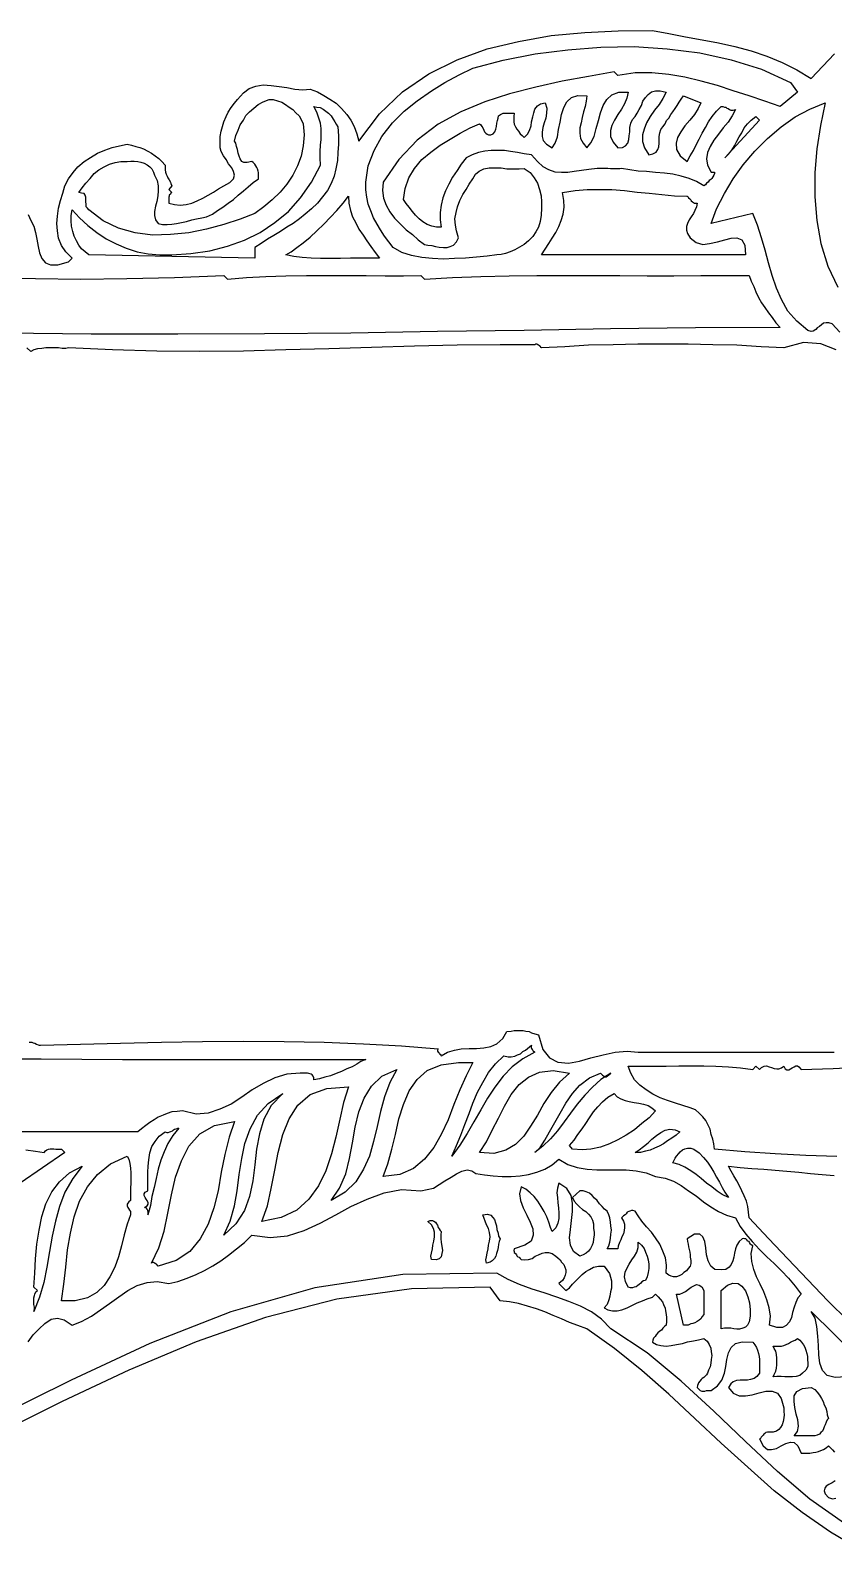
# Model space of a CAD drawing. Extents: x 0.03 to 7.02, y 0.01 to 6.89.
# Drawn here: x 3.546 to 5.075, y 0.144 to 3.039 of the extents above; entities that cross this region are included whole.
import ezdxf

# ---------------------------------------------------------------- set-up
doc = ezdxf.new("R2010")
doc.units = 0
doc.layers.add('1', color=7, linetype='Continuous')

msp = doc.modelspace()

# ---------------------------------------------------------------- linework, layer by layer
for points in [[(3.541, 2.688), (3.546, 2.677), (3.552, 2.666), (3.555, 2.654), (3.558, 2.641), (3.56, 2.627), (3.563, 2.615), (3.567, 2.604), (3.574, 2.596), (3.584, 2.592), (3.598, 2.592), (3.618, 2.598), (3.625, 2.605), (3.613, 2.617), (3.605, 2.629), (3.599, 2.643), (3.597, 2.657), (3.596, 2.671), (3.597, 2.685), (3.599, 2.7), (3.603, 2.715), (3.607, 2.729), (3.611, 2.743), (3.618, 2.756), (3.627, 2.768), (3.636, 2.779), (3.648, 2.789), (3.66, 2.797), (3.673, 2.805), (3.687, 2.811), (3.701, 2.816), (3.715, 2.819), (3.73, 2.822), (3.738, 2.82), (3.746, 2.818), (3.754, 2.816), (3.761, 2.813), (3.769, 2.809), (3.776, 2.805), (3.783, 2.8), (3.79, 2.795), (3.796, 2.789), (3.802, 2.782), (3.802, 2.778), (3.802, 2.773), (3.803, 2.769), (3.804, 2.765), (3.806, 2.761), (3.807, 2.758), (3.81, 2.754), (3.812, 2.75), (3.813, 2.747), (3.815, 2.743), (3.809, 2.736), (3.815, 2.73), (3.813, 2.729), (3.812, 2.727), (3.81, 2.725), (3.81, 2.723), (3.809, 2.721), (3.809, 2.718), (3.809, 2.716), (3.809, 2.713), (3.809, 2.71), (3.82, 2.707), (3.831, 2.706), (3.842, 2.707), (3.853, 2.71), (3.863, 2.714), (3.874, 2.719), (3.884, 2.725), (3.894, 2.731), (3.904, 2.737), (3.914, 2.743), (3.925, 2.749), (3.932, 2.756), (3.934, 2.763), (3.932, 2.77), (3.929, 2.777), (3.923, 2.785), (3.918, 2.793), (3.913, 2.8), (3.909, 2.808), (3.907, 2.815), (3.907, 2.826), (3.907, 2.837), (3.909, 2.847), (3.911, 2.856), (3.914, 2.865), (3.918, 2.875), (3.922, 2.883), (3.928, 2.892), (3.934, 2.9), (3.94, 2.907), (3.951, 2.92), (3.962, 2.928), (3.975, 2.933), (3.989, 2.935), (4.004, 2.934), (4.019, 2.932), (4.034, 2.93), (4.049, 2.927), (4.064, 2.926), (4.078, 2.927), (4.092, 2.922), (4.104, 2.915), (4.116, 2.908), (4.128, 2.9), (4.138, 2.89), (4.148, 2.879), (4.156, 2.868), (4.162, 2.856), (4.167, 2.842), (4.171, 2.828), (4.21, 2.88), (4.254, 2.922), (4.304, 2.956), (4.358, 2.983), (4.415, 3.004), (4.475, 3.018), (4.537, 3.029), (4.601, 3.035), (4.665, 3.038), (4.73, 3.039), (4.761, 3.033), (4.793, 3.027), (4.825, 3.021), (4.856, 3.015), (4.887, 3.008), (4.918, 3), (4.948, 2.99), (4.977, 2.978), (5.005, 2.964), (5.032, 2.947), (5.077, 2.994)], [(5.08, 2.43), (5.051, 2.442), (5.018, 2.444), (4.98, 2.434), (4.937, 2.436), (4.891, 2.439), (4.845, 2.44), (4.798, 2.441), (4.75, 2.441), (4.702, 2.441), (4.655, 2.44), (4.608, 2.439), (4.563, 2.436), (4.519, 2.434), (4.518, 2.435), (4.516, 2.437), (4.515, 2.438), (4.513, 2.439), (4.512, 2.44), (4.51, 2.441), (4.508, 2.441), (4.506, 2.44), (4.501, 2.44), (4.495, 2.44), (4.488, 2.44), (4.481, 2.44), (4.473, 2.44), (4.465, 2.44), (4.458, 2.44), (4.451, 2.44), (4.445, 2.44), (4.44, 2.44), (4.358, 2.439), (4.277, 2.437), (4.195, 2.435), (4.114, 2.432), (4.032, 2.43), (3.951, 2.428), (3.868, 2.427), (3.786, 2.428), (3.702, 2.43), (3.618, 2.434), (3.613, 2.433), (3.606, 2.433), (3.599, 2.434), (3.591, 2.434), (3.583, 2.434), (3.575, 2.434), (3.567, 2.433), (3.559, 2.432), (3.552, 2.43), (3.546, 2.427), (3.539, 2.434)], [(3.543, 1.111), (3.546, 1.111), (3.548, 1.111), (3.551, 1.11), (3.554, 1.109), (3.557, 1.107), (3.56, 1.106), (3.562, 1.105), (3.565, 1.105), (3.641, 1.107), (3.717, 1.109), (3.795, 1.111), (3.873, 1.112), (3.951, 1.113), (4.029, 1.112), (4.105, 1.111), (4.18, 1.108), (4.252, 1.104), (4.322, 1.098), (4.321, 1.096), (4.321, 1.094), (4.322, 1.092), (4.323, 1.091), (4.324, 1.089), (4.326, 1.088), (4.327, 1.086), (4.328, 1.085), (4.34, 1.092), (4.353, 1.096), (4.366, 1.098), (4.381, 1.099), (4.395, 1.099), (4.409, 1.1), (4.422, 1.103), (4.434, 1.108), (4.445, 1.118), (4.453, 1.131), (4.461, 1.132), (4.467, 1.133), (4.473, 1.133), (4.479, 1.133), (4.484, 1.133), (4.489, 1.132), (4.495, 1.131), (4.5, 1.129), (4.506, 1.127), (4.513, 1.125), (4.521, 1.097), (4.534, 1.081), (4.55, 1.073), (4.57, 1.071), (4.591, 1.075), (4.613, 1.081), (4.636, 1.087), (4.659, 1.092), (4.682, 1.094), (4.703, 1.092), (4.796, 1.092), (4.888, 1.092), (4.982, 1.092), (5.076, 1.092)], [(4.44, 0.736), (4.438, 0.731), (4.437, 0.726), (4.436, 0.72), (4.435, 0.714), (4.433, 0.708), (4.432, 0.703), (4.429, 0.699), (4.425, 0.694), (4.421, 0.692), (4.414, 0.69), (4.413, 0.696), (4.414, 0.702), (4.415, 0.709), (4.417, 0.717), (4.418, 0.724), (4.42, 0.732), (4.421, 0.74), (4.42, 0.748), (4.418, 0.756), (4.414, 0.763), (4.407, 0.782), (4.416, 0.783), (4.422, 0.781), (4.426, 0.777), (4.429, 0.773), (4.431, 0.767), (4.433, 0.761), (4.434, 0.754), (4.436, 0.747), (4.437, 0.741), (4.44, 0.736)], [(4.328, 0.75), (4.327, 0.744), (4.327, 0.737), (4.328, 0.729), (4.329, 0.722), (4.33, 0.714), (4.329, 0.708), (4.328, 0.702), (4.324, 0.698), (4.318, 0.696), (4.309, 0.697), (4.308, 0.703), (4.309, 0.709), (4.311, 0.717), (4.312, 0.724), (4.314, 0.732), (4.315, 0.74), (4.315, 0.749), (4.313, 0.756), (4.309, 0.763), (4.302, 0.769), (4.307, 0.771), (4.311, 0.771), (4.314, 0.77), (4.317, 0.768), (4.319, 0.765), (4.321, 0.762), (4.322, 0.758), (4.324, 0.755), (4.326, 0.752), (4.328, 0.75)], [(5.125, 0.144), (5.069, 0.177), (5.015, 0.215), (4.962, 0.256), (4.912, 0.301), (4.861, 0.347), (4.811, 0.394), (4.761, 0.44), (4.71, 0.485), (4.658, 0.527), (4.605, 0.565), (4.588, 0.571), (4.572, 0.577), (4.557, 0.584), (4.541, 0.59), (4.525, 0.597), (4.509, 0.603), (4.492, 0.608), (4.475, 0.613), (4.458, 0.616), (4.44, 0.618), (4.421, 0.644), (4.271, 0.641), (4.129, 0.621), (3.993, 0.586), (3.861, 0.54), (3.733, 0.486), (3.606, 0.426), (3.481, 0.364)]]:
    msp.add_lwpolyline(points)
at = {"layer": '1'}
for points in [[(4.993, 2.94), (5.006, 2.921), (4.973, 2.894), (4.944, 2.904), (4.914, 2.914), (4.884, 2.924), (4.854, 2.934), (4.823, 2.942), (4.792, 2.95), (4.761, 2.955), (4.729, 2.958), (4.697, 2.958), (4.664, 2.953), (4.657, 2.96), (4.608, 2.951), (4.558, 2.942), (4.508, 2.931), (4.458, 2.918), (4.411, 2.903), (4.365, 2.884), (4.322, 2.86), (4.282, 2.83), (4.247, 2.793), (4.217, 2.75), (4.216, 2.734), (4.218, 2.719), (4.223, 2.706), (4.23, 2.693), (4.239, 2.681), (4.25, 2.67), (4.261, 2.659), (4.273, 2.65), (4.284, 2.64), (4.296, 2.631), (4.302, 2.63), (4.31, 2.629), (4.317, 2.627), (4.324, 2.626), (4.332, 2.625), (4.339, 2.625), (4.345, 2.627), (4.351, 2.63), (4.357, 2.636), (4.361, 2.644), (4.357, 2.657), (4.355, 2.668), (4.354, 2.68), (4.356, 2.692), (4.359, 2.703), (4.363, 2.715), (4.369, 2.726), (4.375, 2.736), (4.381, 2.746), (4.388, 2.756), (4.393, 2.765), (4.4, 2.771), (4.409, 2.775), (4.419, 2.777), (4.43, 2.777), (4.442, 2.777), (4.453, 2.775), (4.465, 2.775), (4.476, 2.775), (4.486, 2.776), (4.497, 2.768), (4.505, 2.758), (4.511, 2.748), (4.515, 2.736), (4.518, 2.724), (4.519, 2.712), (4.519, 2.7), (4.518, 2.687), (4.516, 2.675), (4.513, 2.664), (4.508, 2.655), (4.502, 2.646), (4.494, 2.638), (4.486, 2.631), (4.477, 2.626), (4.468, 2.621), (4.459, 2.617), (4.45, 2.614), (4.442, 2.612), (4.434, 2.611), (4.415, 2.609), (4.395, 2.607), (4.374, 2.605), (4.353, 2.604), (4.332, 2.603), (4.311, 2.604), (4.291, 2.606), (4.271, 2.61), (4.253, 2.616), (4.236, 2.625), (4.228, 2.636), (4.22, 2.647), (4.212, 2.659), (4.206, 2.67), (4.199, 2.682), (4.194, 2.695), (4.189, 2.708), (4.186, 2.721), (4.184, 2.735), (4.184, 2.75), (4.189, 2.781), (4.2, 2.81), (4.215, 2.837), (4.235, 2.863), (4.257, 2.885), (4.282, 2.905), (4.309, 2.924), (4.335, 2.94), (4.362, 2.954), (4.388, 2.967), (4.446, 2.982), (4.507, 2.994), (4.569, 3.002), (4.632, 3.007), (4.695, 3.008), (4.758, 3.004), (4.82, 2.996), (4.88, 2.983), (4.938, 2.965), (4.993, 2.94)], [(4.684, 2.921), (4.681, 2.91), (4.677, 2.899), (4.671, 2.889), (4.664, 2.879), (4.658, 2.868), (4.653, 2.858), (4.65, 2.848), (4.65, 2.837), (4.655, 2.826), (4.664, 2.815), (4.673, 2.816), (4.679, 2.819), (4.683, 2.824), (4.685, 2.831), (4.686, 2.838), (4.687, 2.846), (4.687, 2.854), (4.689, 2.862), (4.692, 2.869), (4.697, 2.875), (4.701, 2.881), (4.705, 2.888), (4.709, 2.896), (4.712, 2.904), (4.717, 2.911), (4.722, 2.917), (4.728, 2.922), (4.736, 2.924), (4.745, 2.924), (4.756, 2.921), (4.75, 2.909), (4.743, 2.898), (4.734, 2.887), (4.726, 2.875), (4.719, 2.863), (4.714, 2.851), (4.711, 2.84), (4.711, 2.827), (4.715, 2.815), (4.723, 2.802), (4.731, 2.804), (4.737, 2.807), (4.74, 2.812), (4.742, 2.817), (4.743, 2.824), (4.743, 2.831), (4.743, 2.837), (4.744, 2.844), (4.746, 2.85), (4.75, 2.855), (4.754, 2.861), (4.757, 2.867), (4.761, 2.872), (4.765, 2.879), (4.769, 2.884), (4.773, 2.89), (4.777, 2.896), (4.781, 2.902), (4.785, 2.908), (4.789, 2.914), (4.822, 2.901), (4.817, 2.89), (4.81, 2.879), (4.801, 2.868), (4.792, 2.857), (4.784, 2.846), (4.778, 2.835), (4.775, 2.824), (4.776, 2.812), (4.783, 2.8), (4.796, 2.789), (4.802, 2.8), (4.808, 2.81), (4.813, 2.821), (4.819, 2.832), (4.825, 2.843), (4.831, 2.854), (4.837, 2.865), (4.844, 2.875), (4.852, 2.885), (4.861, 2.894), (4.864, 2.894), (4.867, 2.893), (4.87, 2.893), (4.872, 2.891), (4.874, 2.89), (4.877, 2.888), (4.879, 2.887), (4.881, 2.887), (4.884, 2.887), (4.888, 2.888), (4.882, 2.876), (4.874, 2.864), (4.865, 2.853), (4.856, 2.841), (4.847, 2.83), (4.84, 2.818), (4.835, 2.806), (4.833, 2.794), (4.835, 2.782), (4.842, 2.769), (4.848, 2.769), (4.848, 2.766), (4.847, 2.763), (4.845, 2.76), (4.843, 2.757), (4.841, 2.755), (4.838, 2.753), (4.836, 2.75), (4.833, 2.748), (4.831, 2.745), (4.828, 2.743), (4.814, 2.751), (4.8, 2.757), (4.785, 2.761), (4.769, 2.765), (4.753, 2.767), (4.736, 2.768), (4.719, 2.77), (4.703, 2.771), (4.687, 2.773), (4.671, 2.776), (4.668, 2.775), (4.664, 2.775), (4.66, 2.775), (4.655, 2.775), (4.65, 2.775), (4.645, 2.776), (4.64, 2.776), (4.635, 2.776), (4.629, 2.776), (4.625, 2.776), (4.609, 2.774), (4.595, 2.772), (4.581, 2.77), (4.569, 2.768), (4.557, 2.768), (4.545, 2.769), (4.533, 2.773), (4.522, 2.779), (4.511, 2.789), (4.5, 2.802), (4.486, 2.804), (4.473, 2.806), (4.46, 2.808), (4.448, 2.81), (4.435, 2.81), (4.423, 2.81), (4.411, 2.809), (4.399, 2.806), (4.387, 2.802), (4.375, 2.796), (4.366, 2.784), (4.358, 2.772), (4.349, 2.759), (4.342, 2.746), (4.336, 2.733), (4.331, 2.72), (4.328, 2.706), (4.326, 2.692), (4.326, 2.678), (4.328, 2.664), (4.319, 2.664), (4.31, 2.666), (4.301, 2.669), (4.293, 2.674), (4.286, 2.68), (4.279, 2.687), (4.273, 2.694), (4.267, 2.702), (4.261, 2.709), (4.256, 2.717), (4.259, 2.738), (4.266, 2.758), (4.277, 2.776), (4.291, 2.793), (4.308, 2.807), (4.326, 2.82), (4.345, 2.832), (4.364, 2.843), (4.383, 2.853), (4.401, 2.861), (4.403, 2.859), (4.405, 2.856), (4.407, 2.853), (4.409, 2.849), (4.41, 2.846), (4.413, 2.843), (4.415, 2.841), (4.418, 2.84), (4.422, 2.84), (4.427, 2.842), (4.43, 2.846), (4.432, 2.851), (4.433, 2.856), (4.434, 2.862), (4.435, 2.867), (4.436, 2.872), (4.437, 2.876), (4.441, 2.879), (4.446, 2.881), (4.453, 2.881), (4.467, 2.881), (4.466, 2.875), (4.466, 2.87), (4.466, 2.865), (4.467, 2.86), (4.469, 2.855), (4.472, 2.851), (4.475, 2.847), (4.478, 2.842), (4.482, 2.839), (4.486, 2.835), (4.492, 2.841), (4.496, 2.848), (4.499, 2.857), (4.5, 2.865), (4.502, 2.874), (4.504, 2.882), (4.506, 2.889), (4.511, 2.895), (4.517, 2.899), (4.526, 2.901), (4.529, 2.891), (4.528, 2.881), (4.527, 2.872), (4.524, 2.863), (4.521, 2.854), (4.52, 2.845), (4.52, 2.837), (4.522, 2.829), (4.528, 2.822), (4.539, 2.815), (4.545, 2.824), (4.549, 2.836), (4.551, 2.85), (4.554, 2.864), (4.557, 2.879), (4.561, 2.892), (4.567, 2.903), (4.576, 2.911), (4.588, 2.915), (4.605, 2.914), (4.604, 2.904), (4.602, 2.894), (4.599, 2.884), (4.596, 2.873), (4.594, 2.863), (4.592, 2.853), (4.592, 2.843), (4.593, 2.833), (4.598, 2.824), (4.605, 2.815), (4.613, 2.825), (4.619, 2.837), (4.623, 2.852), (4.627, 2.867), (4.631, 2.882), (4.636, 2.896), (4.643, 2.907), (4.653, 2.916), (4.666, 2.921), (4.684, 2.921)], [(4.065, 2.861), (4.067, 2.84), (4.065, 2.819), (4.061, 2.799), (4.054, 2.781), (4.045, 2.763), (4.034, 2.746), (4.021, 2.731), (4.006, 2.716), (3.99, 2.703), (3.973, 2.69), (3.945, 2.679), (3.914, 2.669), (3.881, 2.66), (3.847, 2.653), (3.812, 2.65), (3.778, 2.649), (3.745, 2.653), (3.713, 2.662), (3.684, 2.676), (3.657, 2.697), (3.654, 2.7), (3.652, 2.703), (3.652, 2.708), (3.651, 2.712), (3.651, 2.717), (3.651, 2.721), (3.65, 2.725), (3.648, 2.728), (3.643, 2.729), (3.638, 2.73), (3.644, 2.739), (3.651, 2.748), (3.659, 2.757), (3.667, 2.766), (3.676, 2.773), (3.686, 2.779), (3.696, 2.784), (3.707, 2.787), (3.718, 2.789), (3.73, 2.789), (3.737, 2.79), (3.743, 2.79), (3.75, 2.789), (3.756, 2.788), (3.762, 2.786), (3.768, 2.783), (3.773, 2.779), (3.777, 2.775), (3.78, 2.769), (3.782, 2.763), (3.787, 2.753), (3.789, 2.743), (3.789, 2.733), (3.788, 2.724), (3.786, 2.713), (3.784, 2.704), (3.782, 2.694), (3.782, 2.686), (3.784, 2.678), (3.789, 2.671), (3.797, 2.669), (3.806, 2.669), (3.815, 2.67), (3.824, 2.671), (3.833, 2.673), (3.843, 2.675), (3.853, 2.678), (3.862, 2.68), (3.872, 2.682), (3.881, 2.684), (3.892, 2.689), (3.902, 2.696), (3.912, 2.702), (3.922, 2.71), (3.932, 2.717), (3.941, 2.725), (3.951, 2.733), (3.96, 2.741), (3.97, 2.749), (3.98, 2.756), (3.98, 2.76), (3.98, 2.764), (3.98, 2.768), (3.979, 2.771), (3.978, 2.775), (3.977, 2.778), (3.975, 2.781), (3.973, 2.784), (3.97, 2.787), (3.967, 2.789), (3.958, 2.787), (3.952, 2.787), (3.948, 2.789), (3.945, 2.794), (3.943, 2.799), (3.941, 2.805), (3.94, 2.812), (3.938, 2.818), (3.937, 2.824), (3.934, 2.828), (3.937, 2.839), (3.941, 2.849), (3.945, 2.859), (3.951, 2.868), (3.956, 2.877), (3.963, 2.884), (3.971, 2.891), (3.979, 2.898), (3.989, 2.903), (4, 2.907), (4.008, 2.907), (4.016, 2.905), (4.024, 2.902), (4.031, 2.898), (4.038, 2.893), (4.045, 2.888), (4.051, 2.882), (4.057, 2.876), (4.061, 2.869), (4.065, 2.861)], [(5.087, 2.464), (5.072, 2.48), (5.066, 2.482), (5.061, 2.482), (5.056, 2.481), (5.052, 2.478), (5.048, 2.475), (5.044, 2.472), (5.041, 2.469), (5.036, 2.466), (5.032, 2.465), (5.026, 2.467), (5.005, 2.485), (4.988, 2.504), (4.976, 2.526), (4.966, 2.548), (4.958, 2.572), (4.951, 2.596), (4.945, 2.62), (4.938, 2.644), (4.93, 2.668), (4.921, 2.69), (4.842, 2.671), (4.852, 2.699), (4.867, 2.728), (4.884, 2.756), (4.903, 2.783), (4.925, 2.809), (4.949, 2.833), (4.975, 2.855), (5.002, 2.874), (5.03, 2.889), (5.059, 2.901), (5.05, 2.858), (5.043, 2.813), (5.039, 2.768), (5.039, 2.722), (5.043, 2.677), (5.051, 2.633), (5.064, 2.59), (5.083, 2.55)], [(4.131, 2.855), (4.132, 2.838), (4.132, 2.822), (4.131, 2.806), (4.13, 2.791), (4.127, 2.775), (4.124, 2.761), (4.118, 2.747), (4.111, 2.734), (4.102, 2.722), (4.092, 2.71), (4.081, 2.699), (4.069, 2.689), (4.058, 2.68), (4.046, 2.671), (4.034, 2.664), (4.022, 2.656), (4.009, 2.648), (3.997, 2.641), (3.985, 2.633), (3.973, 2.625), (3.973, 2.605), (3.657, 2.611), (3.65, 2.617), (3.643, 2.623), (3.638, 2.63), (3.633, 2.638), (3.629, 2.647), (3.626, 2.656), (3.624, 2.666), (3.623, 2.676), (3.623, 2.686), (3.625, 2.697), (3.639, 2.682), (3.655, 2.667), (3.672, 2.654), (3.69, 2.642), (3.709, 2.632), (3.728, 2.624), (3.749, 2.617), (3.77, 2.613), (3.792, 2.611), (3.815, 2.611), (3.851, 2.614), (3.887, 2.619), (3.921, 2.628), (3.953, 2.639), (3.983, 2.654), (4.011, 2.673), (4.037, 2.694), (4.06, 2.72), (4.081, 2.75), (4.098, 2.782), (4.097, 2.796), (4.097, 2.808), (4.098, 2.82), (4.099, 2.831), (4.099, 2.841), (4.099, 2.852), (4.098, 2.862), (4.095, 2.872), (4.091, 2.883), (4.085, 2.894), (4.091, 2.893), (4.097, 2.892), (4.103, 2.889), (4.108, 2.885), (4.113, 2.881), (4.118, 2.876), (4.122, 2.87), (4.125, 2.865), (4.128, 2.86), (4.131, 2.855)], [(4.868, 2.796), (4.875, 2.803), (4.881, 2.811), (4.886, 2.819), (4.891, 2.828), (4.895, 2.836), (4.9, 2.844), (4.905, 2.853), (4.911, 2.861), (4.918, 2.868), (4.927, 2.875), (4.934, 2.868), (4.868, 2.796)], [(4.21, 2.605), (4.192, 2.605), (4.173, 2.605), (4.155, 2.605), (4.136, 2.604), (4.117, 2.604), (4.098, 2.604), (4.08, 2.605), (4.063, 2.606), (4.047, 2.608), (4.032, 2.611), (4.042, 2.617), (4.053, 2.625), (4.065, 2.634), (4.078, 2.645), (4.091, 2.657), (4.104, 2.67), (4.117, 2.683), (4.129, 2.696), (4.141, 2.71), (4.151, 2.723), (4.152, 2.71), (4.155, 2.696), (4.159, 2.684), (4.165, 2.672), (4.171, 2.66), (4.179, 2.649), (4.186, 2.638), (4.194, 2.627), (4.202, 2.616), (4.21, 2.605)], [(4.815, 2.71), (4.814, 2.703), (4.811, 2.696), (4.808, 2.69), (4.804, 2.684), (4.8, 2.678), (4.797, 2.671), (4.795, 2.665), (4.795, 2.658), (4.797, 2.652), (4.802, 2.644), (4.813, 2.635), (4.826, 2.631), (4.839, 2.633), (4.854, 2.636), (4.868, 2.64), (4.88, 2.643), (4.891, 2.644), (4.9, 2.64), (4.906, 2.63), (4.907, 2.611), (4.519, 2.611), (4.526, 2.622), (4.533, 2.633), (4.539, 2.643), (4.546, 2.654), (4.552, 2.665), (4.556, 2.677), (4.56, 2.689), (4.562, 2.702), (4.561, 2.715), (4.559, 2.73), (4.583, 2.734), (4.606, 2.736), (4.63, 2.736), (4.653, 2.736), (4.677, 2.734), (4.701, 2.731), (4.724, 2.729), (4.748, 2.726), (4.772, 2.724), (4.796, 2.723), (4.798, 2.722), (4.799, 2.72), (4.801, 2.718), (4.803, 2.716), (4.804, 2.714), (4.806, 2.712), (4.808, 2.711), (4.81, 2.71), (4.812, 2.71), (4.815, 2.71)], [(3.47, 2.568), (3.555, 2.566), (3.641, 2.565), (3.729, 2.566), (3.82, 2.568), (3.914, 2.572), (3.921, 2.565), (3.957, 2.568), (3.994, 2.57), (4.032, 2.571), (4.071, 2.572), (4.109, 2.572), (4.148, 2.572), (4.185, 2.572), (4.221, 2.571), (4.256, 2.571), (4.289, 2.572), (4.296, 2.565), (4.349, 2.568), (4.403, 2.57), (4.457, 2.571), (4.51, 2.572), (4.563, 2.572), (4.616, 2.572), (4.668, 2.572), (4.72, 2.571), (4.771, 2.571), (4.822, 2.572), (4.831, 2.572), (4.84, 2.572), (4.848, 2.572), (4.856, 2.572), (4.865, 2.572), (4.874, 2.572), (4.883, 2.572), (4.892, 2.572), (4.903, 2.572), (4.914, 2.572), (4.918, 2.561), (4.923, 2.551), (4.927, 2.541), (4.932, 2.53), (4.938, 2.52), (4.944, 2.511), (4.951, 2.501), (4.958, 2.492), (4.965, 2.482), (4.973, 2.473), (4.812, 2.472), (4.65, 2.47), (4.486, 2.467), (4.321, 2.465), (4.156, 2.462), (3.991, 2.461), (3.826, 2.46), (3.661, 2.46), (3.497, 2.462)], [(4.5, 1.105), (4.499, 1.103), (4.499, 1.101), (4.5, 1.099), (4.501, 1.097), (4.502, 1.096), (4.503, 1.094), (4.505, 1.093), (4.506, 1.092), (4.483, 1.079), (4.463, 1.064), (4.446, 1.046), (4.43, 1.025), (4.416, 1.004), (4.403, 0.982), (4.39, 0.959), (4.377, 0.937), (4.363, 0.915), (4.348, 0.894), (4.357, 0.914), (4.365, 0.934), (4.373, 0.954), (4.381, 0.975), (4.388, 0.995), (4.397, 1.016), (4.407, 1.034), (4.418, 1.053), (4.431, 1.07), (4.447, 1.085), (4.455, 1.083), (4.461, 1.083), (4.468, 1.084), (4.473, 1.087), (4.479, 1.089), (4.483, 1.093), (4.488, 1.096), (4.492, 1.099), (4.496, 1.102), (4.5, 1.105)], [(3.411, 1.079), (3.566, 1.079), (3.721, 1.078), (3.875, 1.078), (4.03, 1.078), (4.184, 1.078), (4.175, 1.074), (4.167, 1.069), (4.158, 1.064), (4.148, 1.06), (4.138, 1.055), (4.128, 1.051), (4.117, 1.047), (4.106, 1.044), (4.096, 1.041), (4.085, 1.039), (4.085, 1.043), (4.084, 1.046), (4.082, 1.049), (4.08, 1.05), (4.076, 1.051), (4.073, 1.052), (4.069, 1.052), (4.066, 1.052), (4.062, 1.052), (4.059, 1.052), (4.034, 1.05), (4.011, 1.043), (3.989, 1.032), (3.968, 1.02), (3.948, 1.006), (3.928, 0.993), (3.906, 0.983), (3.884, 0.976), (3.861, 0.974), (3.835, 0.98), (3.825, 0.979), (3.815, 0.978), (3.806, 0.975), (3.798, 0.972), (3.789, 0.968), (3.781, 0.963), (3.773, 0.958), (3.765, 0.952), (3.757, 0.946), (3.75, 0.94), (3.673, 0.94), (3.597, 0.94), (3.521, 0.94)], [(4.388, 1.072), (4.375, 1.047), (4.363, 1.02), (4.352, 0.992), (4.341, 0.963), (4.328, 0.935), (4.314, 0.91), (4.296, 0.888), (4.275, 0.87), (4.249, 0.859), (4.217, 0.855), (4.226, 0.879), (4.234, 0.907), (4.241, 0.935), (4.247, 0.965), (4.256, 0.992), (4.267, 1.018), (4.282, 1.04), (4.301, 1.057), (4.328, 1.068), (4.361, 1.072), (4.388, 1.072)], [(4.118, 0.809), (4.134, 0.833), (4.146, 0.86), (4.153, 0.889), (4.159, 0.919), (4.164, 0.949), (4.171, 0.978), (4.181, 1.004), (4.195, 1.027), (4.215, 1.046), (4.243, 1.059), (4.23, 1.034), (4.22, 1.007), (4.212, 0.979), (4.206, 0.95), (4.199, 0.922), (4.191, 0.894), (4.18, 0.869), (4.165, 0.845), (4.145, 0.825), (4.118, 0.809)], [(4.572, 1.052), (4.553, 1.035), (4.537, 1.015), (4.523, 0.994), (4.511, 0.972), (4.498, 0.951), (4.485, 0.932), (4.469, 0.916), (4.451, 0.905), (4.428, 0.899), (4.401, 0.901), (4.414, 0.921), (4.425, 0.943), (4.437, 0.966), (4.448, 0.989), (4.461, 1.011), (4.476, 1.03), (4.494, 1.044), (4.515, 1.054), (4.541, 1.057), (4.572, 1.052)], [(4.644, 1.046), (4.651, 1.052), (4.632, 1.04), (4.616, 1.025), (4.601, 1.01), (4.587, 0.993), (4.574, 0.976), (4.562, 0.959), (4.549, 0.942), (4.536, 0.927), (4.521, 0.913), (4.506, 0.901), (4.516, 0.91), (4.525, 0.924), (4.534, 0.94), (4.544, 0.958), (4.554, 0.976), (4.565, 0.995), (4.578, 1.013), (4.592, 1.029), (4.61, 1.043), (4.631, 1.052), (4.632, 1.051), (4.634, 1.049), (4.635, 1.048), (4.637, 1.047), (4.638, 1.046), (4.64, 1.045), (4.642, 1.045), (4.644, 1.046)], [(5.081, 0.893), (5.022, 0.895), (4.964, 0.898), (4.906, 0.902), (4.848, 0.907), (4.847, 0.917), (4.845, 0.926), (4.842, 0.935), (4.84, 0.945), (4.836, 0.953), (4.832, 0.962), (4.826, 0.969), (4.819, 0.976), (4.812, 0.982), (4.802, 0.986), (4.788, 0.99), (4.774, 0.995), (4.759, 1), (4.745, 1.005), (4.731, 1.012), (4.718, 1.02), (4.706, 1.029), (4.696, 1.039), (4.689, 1.052), (4.684, 1.065), (4.708, 1.065), (4.731, 1.065), (4.756, 1.065), (4.78, 1.066), (4.804, 1.066), (4.828, 1.066), (4.851, 1.065), (4.875, 1.064), (4.898, 1.062), (4.921, 1.059)], [(4.921, 1.059), (4.927, 1.065), (4.934, 1.059), (4.938, 1.063), (4.943, 1.065), (4.947, 1.066), (4.952, 1.064), (4.957, 1.063), (4.962, 1.061), (4.967, 1.06), (4.971, 1.06), (4.976, 1.062), (4.98, 1.065), (4.983, 1.06), (4.986, 1.058), (4.99, 1.058), (4.993, 1.06), (4.996, 1.062), (5, 1.064), (5.003, 1.066), (5.006, 1.066), (5.009, 1.064), (5.013, 1.059), (5.074, 1.061), (5.135, 1.064)], [(4.151, 1.026), (4.142, 0.996), (4.135, 0.964), (4.127, 0.93), (4.119, 0.898), (4.108, 0.866), (4.094, 0.837), (4.076, 0.812), (4.053, 0.791), (4.023, 0.777), (3.986, 0.769), (3.997, 0.799), (4.004, 0.832), (4.011, 0.867), (4.017, 0.901), (4.026, 0.935), (4.038, 0.965), (4.055, 0.991), (4.078, 1.011), (4.11, 1.023), (4.151, 1.026)], [(3.914, 0.743), (3.926, 0.77), (3.934, 0.799), (3.939, 0.828), (3.943, 0.859), (3.948, 0.889), (3.954, 0.918), (3.964, 0.946), (3.978, 0.972), (3.998, 0.994), (4.026, 1.013), (4.004, 0.99), (3.99, 0.964), (3.982, 0.936), (3.976, 0.907), (3.973, 0.877), (3.969, 0.847), (3.963, 0.817), (3.953, 0.79), (3.937, 0.765), (3.914, 0.743)], [(4.736, 0.98), (4.724, 0.967), (4.71, 0.956), (4.696, 0.944), (4.68, 0.934), (4.664, 0.925), (4.648, 0.917), (4.631, 0.911), (4.613, 0.907), (4.596, 0.906), (4.578, 0.907), (4.572, 0.914), (4.581, 0.924), (4.588, 0.935), (4.596, 0.946), (4.603, 0.956), (4.61, 0.967), (4.618, 0.978), (4.626, 0.988), (4.635, 0.997), (4.645, 1.006), (4.657, 1.013), (4.663, 1.007), (4.67, 1.003), (4.678, 1), (4.686, 0.998), (4.695, 0.996), (4.704, 0.995), (4.713, 0.993), (4.722, 0.99), (4.729, 0.986), (4.736, 0.98)], [(3.934, 0.96), (3.924, 0.93), (3.916, 0.897), (3.909, 0.863), (3.903, 0.828), (3.895, 0.795), (3.884, 0.764), (3.869, 0.736), (3.849, 0.712), (3.823, 0.695), (3.789, 0.684), (3.788, 0.685), (3.786, 0.687), (3.785, 0.688), (3.783, 0.689), (3.782, 0.69), (3.78, 0.691), (3.778, 0.691), (3.776, 0.69), (3.79, 0.719), (3.8, 0.751), (3.807, 0.785), (3.814, 0.82), (3.822, 0.854), (3.833, 0.885), (3.847, 0.913), (3.868, 0.936), (3.896, 0.952), (3.934, 0.96)], [(3.828, 0.947), (3.817, 0.933), (3.807, 0.918), (3.8, 0.902), (3.794, 0.886), (3.789, 0.869), (3.785, 0.851), (3.781, 0.834), (3.777, 0.817), (3.774, 0.8), (3.769, 0.782), (3.77, 0.783), (3.77, 0.787), (3.769, 0.79), (3.768, 0.793), (3.766, 0.795), (3.763, 0.796), (3.768, 0.799), (3.77, 0.802), (3.77, 0.805), (3.768, 0.809), (3.766, 0.812), (3.764, 0.815), (3.762, 0.819), (3.762, 0.822), (3.764, 0.825), (3.769, 0.828), (3.769, 0.839), (3.769, 0.851), (3.769, 0.863), (3.77, 0.875), (3.771, 0.887), (3.773, 0.9), (3.777, 0.912), (3.783, 0.922), (3.791, 0.932), (3.802, 0.94), (3.805, 0.939), (3.808, 0.939), (3.811, 0.94), (3.813, 0.941), (3.816, 0.942), (3.818, 0.944), (3.82, 0.945), (3.823, 0.946), (3.826, 0.947), (3.828, 0.947)], [(4.782, 0.94), (4.775, 0.934), (4.767, 0.928), (4.759, 0.923), (4.751, 0.917), (4.743, 0.913), (4.734, 0.909), (4.726, 0.905), (4.717, 0.903), (4.707, 0.901), (4.697, 0.901), (4.705, 0.906), (4.713, 0.912), (4.722, 0.919), (4.729, 0.926), (4.738, 0.933), (4.746, 0.939), (4.754, 0.943), (4.763, 0.945), (4.773, 0.944), (4.782, 0.94)], [(3.537, 0.906), (3.555, 0.903), (3.572, 0.901), (3.574, 0.904), (3.577, 0.906), (3.58, 0.907), (3.583, 0.908), (3.587, 0.908), (3.59, 0.908), (3.594, 0.907), (3.598, 0.907), (3.601, 0.907), (3.605, 0.907), (3.611, 0.901), (3.526, 0.842)], [(4.875, 0.815), (4.863, 0.821), (4.853, 0.827), (4.843, 0.835), (4.833, 0.842), (4.823, 0.851), (4.813, 0.859), (4.803, 0.866), (4.792, 0.873), (4.781, 0.878), (4.769, 0.881), (4.771, 0.885), (4.773, 0.89), (4.776, 0.894), (4.78, 0.899), (4.783, 0.902), (4.787, 0.906), (4.792, 0.908), (4.797, 0.909), (4.803, 0.909), (4.809, 0.907), (4.819, 0.9), (4.827, 0.891), (4.835, 0.882), (4.841, 0.873), (4.847, 0.863), (4.852, 0.854), (4.858, 0.844), (4.863, 0.834), (4.868, 0.825), (4.875, 0.815)], [(3.541, 0.54), (3.551, 0.553), (3.562, 0.565), (3.573, 0.575), (3.585, 0.583), (3.597, 0.585), (3.61, 0.582), (3.625, 0.572), (3.643, 0.579), (3.662, 0.589), (3.679, 0.601), (3.696, 0.613), (3.714, 0.626), (3.731, 0.638), (3.749, 0.647), (3.768, 0.653), (3.787, 0.655), (3.809, 0.651), (3.826, 0.655), (3.844, 0.661), (3.861, 0.668), (3.877, 0.676), (3.893, 0.685), (3.908, 0.694), (3.923, 0.705), (3.938, 0.717), (3.953, 0.729), (3.967, 0.743), (4.002, 0.739), (4.035, 0.742), (4.067, 0.752), (4.097, 0.766), (4.127, 0.782), (4.156, 0.798), (4.187, 0.812), (4.219, 0.824), (4.252, 0.83), (4.289, 0.828), (4.301, 0.83), (4.313, 0.833), (4.324, 0.84), (4.335, 0.847), (4.347, 0.854), (4.357, 0.86), (4.367, 0.865), (4.377, 0.868), (4.386, 0.866), (4.394, 0.861), (4.41, 0.858), (4.427, 0.856), (4.444, 0.855), (4.461, 0.855), (4.478, 0.856), (4.494, 0.859), (4.51, 0.863), (4.525, 0.869), (4.539, 0.877), (4.552, 0.888), (4.569, 0.878), (4.587, 0.872), (4.606, 0.869), (4.624, 0.868), (4.643, 0.868), (4.662, 0.868), (4.68, 0.868), (4.699, 0.866), (4.718, 0.862), (4.736, 0.855), (4.754, 0.852), (4.77, 0.846), (4.785, 0.838), (4.799, 0.828), (4.813, 0.818), (4.827, 0.807), (4.841, 0.797), (4.856, 0.788), (4.871, 0.781), (4.888, 0.776), (4.897, 0.76), (4.908, 0.745), (4.92, 0.731), (4.934, 0.716), (4.948, 0.702), (4.962, 0.689), (4.976, 0.675), (4.989, 0.661), (5.002, 0.646), (5.013, 0.631), (5.007, 0.624), (5.003, 0.615), (5, 0.606), (4.997, 0.596), (4.995, 0.586), (4.991, 0.578), (4.985, 0.571), (4.978, 0.567), (4.967, 0.567), (4.953, 0.572), (4.955, 0.589), (4.952, 0.605), (4.948, 0.62), (4.942, 0.635), (4.935, 0.65), (4.928, 0.664), (4.923, 0.678), (4.919, 0.693), (4.918, 0.708), (4.921, 0.723), (4.918, 0.725), (4.917, 0.726), (4.915, 0.729), (4.914, 0.731), (4.912, 0.732), (4.91, 0.734), (4.908, 0.736), (4.906, 0.736), (4.904, 0.737), (4.901, 0.736), (4.895, 0.731), (4.891, 0.724), (4.888, 0.717), (4.886, 0.709), (4.885, 0.701), (4.883, 0.694), (4.88, 0.687), (4.876, 0.682), (4.87, 0.678), (4.861, 0.677), (4.849, 0.678), (4.841, 0.684), (4.836, 0.694), (4.833, 0.706), (4.832, 0.719), (4.83, 0.731), (4.826, 0.74), (4.82, 0.745), (4.81, 0.745), (4.796, 0.736), (4.797, 0.731), (4.798, 0.726), (4.799, 0.721), (4.8, 0.716), (4.801, 0.711), (4.802, 0.706), (4.802, 0.701), (4.803, 0.695), (4.803, 0.689), (4.802, 0.684), (4.798, 0.68), (4.795, 0.675), (4.79, 0.672), (4.786, 0.668), (4.781, 0.666), (4.776, 0.664), (4.77, 0.664), (4.766, 0.665), (4.761, 0.667), (4.756, 0.671), (4.757, 0.686), (4.755, 0.7), (4.75, 0.713), (4.744, 0.726), (4.736, 0.738), (4.728, 0.749), (4.719, 0.759), (4.71, 0.77), (4.703, 0.78), (4.697, 0.789), (4.693, 0.79), (4.69, 0.79), (4.687, 0.789), (4.685, 0.788), (4.682, 0.787), (4.68, 0.784), (4.678, 0.782), (4.675, 0.78), (4.673, 0.778), (4.671, 0.776), (4.675, 0.77), (4.677, 0.764), (4.677, 0.758), (4.676, 0.752), (4.675, 0.746), (4.672, 0.74), (4.67, 0.734), (4.667, 0.729), (4.665, 0.722), (4.664, 0.717), (4.644, 0.717), (4.647, 0.723), (4.649, 0.73), (4.65, 0.737), (4.651, 0.745), (4.652, 0.753), (4.651, 0.761), (4.65, 0.768), (4.649, 0.776), (4.647, 0.782), (4.644, 0.789), (4.639, 0.793), (4.634, 0.798), (4.629, 0.803), (4.625, 0.809), (4.62, 0.814), (4.615, 0.819), (4.61, 0.823), (4.604, 0.826), (4.598, 0.828), (4.592, 0.828), (4.578, 0.815), (4.581, 0.808), (4.586, 0.802), (4.591, 0.797), (4.597, 0.792), (4.603, 0.788), (4.608, 0.783), (4.613, 0.778), (4.616, 0.772), (4.618, 0.765), (4.618, 0.756), (4.619, 0.749), (4.619, 0.743), (4.618, 0.736), (4.617, 0.729), (4.615, 0.724), (4.612, 0.718), (4.608, 0.713), (4.604, 0.709), (4.598, 0.706), (4.592, 0.703), (4.58, 0.712), (4.574, 0.724), (4.572, 0.738), (4.574, 0.754), (4.576, 0.771), (4.578, 0.788), (4.578, 0.804), (4.575, 0.819), (4.567, 0.832), (4.552, 0.842), (4.549, 0.833), (4.548, 0.824), (4.549, 0.815), (4.55, 0.805), (4.551, 0.795), (4.552, 0.785), (4.552, 0.775), (4.55, 0.766), (4.546, 0.757), (4.539, 0.75), (4.536, 0.758), (4.533, 0.768), (4.529, 0.778), (4.524, 0.788), (4.518, 0.798), (4.512, 0.808), (4.505, 0.817), (4.497, 0.824), (4.489, 0.831), (4.48, 0.835), (4.477, 0.822), (4.479, 0.809), (4.484, 0.795), (4.491, 0.781), (4.497, 0.768), (4.502, 0.755), (4.503, 0.743), (4.499, 0.732), (4.487, 0.724), (4.467, 0.717), (4.466, 0.714), (4.467, 0.712), (4.467, 0.71), (4.469, 0.708), (4.471, 0.706), (4.472, 0.704), (4.474, 0.702), (4.476, 0.701), (4.478, 0.699), (4.48, 0.697), (4.487, 0.696), (4.494, 0.697), (4.501, 0.699), (4.507, 0.703), (4.513, 0.706), (4.52, 0.709), (4.526, 0.71), (4.532, 0.71), (4.539, 0.708), (4.546, 0.703), (4.55, 0.7), (4.554, 0.696), (4.557, 0.692), (4.561, 0.687), (4.563, 0.682), (4.565, 0.677), (4.565, 0.672), (4.564, 0.667), (4.562, 0.662), (4.559, 0.657), (4.552, 0.651), (4.565, 0.638), (4.572, 0.643), (4.578, 0.65), (4.584, 0.656), (4.59, 0.662), (4.596, 0.668), (4.603, 0.674), (4.61, 0.678), (4.618, 0.682), (4.627, 0.684), (4.638, 0.684), (4.643, 0.677), (4.648, 0.67), (4.65, 0.663), (4.652, 0.656), (4.652, 0.649), (4.652, 0.642), (4.65, 0.635), (4.649, 0.627), (4.647, 0.62), (4.644, 0.611), (4.638, 0.605), (4.645, 0.601), (4.654, 0.599), (4.663, 0.599), (4.672, 0.601), (4.682, 0.605), (4.691, 0.609), (4.701, 0.614), (4.711, 0.618), (4.72, 0.622), (4.73, 0.625), (4.736, 0.631), (4.741, 0.626), (4.745, 0.621), (4.749, 0.616), (4.751, 0.611), (4.754, 0.604), (4.755, 0.599), (4.756, 0.592), (4.757, 0.586), (4.757, 0.579), (4.756, 0.572), (4.753, 0.569), (4.75, 0.566), (4.747, 0.562), (4.744, 0.56), (4.74, 0.557), (4.737, 0.553), (4.735, 0.55), (4.732, 0.547), (4.731, 0.543), (4.73, 0.539), (4.738, 0.535), (4.746, 0.533), (4.756, 0.532), (4.766, 0.533), (4.776, 0.535), (4.787, 0.537), (4.797, 0.54), (4.808, 0.542), (4.818, 0.544), (4.828, 0.546), (4.834, 0.541), (4.838, 0.535), (4.841, 0.528), (4.842, 0.521), (4.843, 0.514), (4.842, 0.506), (4.841, 0.499), (4.84, 0.492), (4.837, 0.486), (4.835, 0.48), (4.833, 0.477), (4.831, 0.475), (4.828, 0.472), (4.825, 0.47), (4.823, 0.468), (4.82, 0.465), (4.818, 0.462), (4.817, 0.46), (4.816, 0.457), (4.815, 0.453), (4.817, 0.451), (4.819, 0.449), (4.821, 0.447), (4.824, 0.446), (4.827, 0.446), (4.83, 0.446), (4.833, 0.447), (4.836, 0.447), (4.839, 0.447), (4.842, 0.447), (4.854, 0.456), (4.862, 0.467), (4.867, 0.48), (4.87, 0.493), (4.872, 0.506), (4.875, 0.519), (4.88, 0.529), (4.888, 0.537), (4.901, 0.54), (4.921, 0.539), (4.925, 0.534), (4.928, 0.529), (4.93, 0.524), (4.932, 0.518), (4.933, 0.512), (4.934, 0.506), (4.934, 0.499), (4.934, 0.493), (4.934, 0.486), (4.934, 0.48), (4.929, 0.474), (4.924, 0.47), (4.917, 0.468), (4.911, 0.467), (4.904, 0.467), (4.897, 0.467), (4.89, 0.466), (4.884, 0.464), (4.879, 0.46), (4.875, 0.453), (4.884, 0.442), (4.895, 0.437), (4.907, 0.437), (4.92, 0.439), (4.933, 0.443), (4.946, 0.446), (4.958, 0.446), (4.968, 0.442), (4.975, 0.432), (4.98, 0.414), (4.98, 0.407), (4.981, 0.401), (4.98, 0.395), (4.979, 0.388), (4.977, 0.382), (4.974, 0.377), (4.971, 0.373), (4.966, 0.37), (4.96, 0.368), (4.953, 0.368), (4.951, 0.368), (4.949, 0.368), (4.946, 0.367), (4.944, 0.365), (4.942, 0.364), (4.941, 0.362), (4.939, 0.36), (4.937, 0.358), (4.936, 0.356), (4.934, 0.355), (4.941, 0.342), (4.949, 0.335), (4.957, 0.335), (4.966, 0.337), (4.975, 0.342), (4.984, 0.346), (4.993, 0.349), (5, 0.348), (5.007, 0.342), (5.013, 0.328), (5.019, 0.328), (5.025, 0.328), (5.03, 0.328), (5.036, 0.329), (5.041, 0.33), (5.046, 0.331), (5.051, 0.333), (5.056, 0.335), (5.061, 0.338), (5.065, 0.342), (5.069, 0.338), (5.073, 0.334), (5.077, 0.33)], [(3.644, 0.875), (3.626, 0.851), (3.611, 0.825), (3.601, 0.798), (3.593, 0.77), (3.587, 0.741), (3.582, 0.712), (3.577, 0.682), (3.571, 0.653), (3.563, 0.625), (3.552, 0.598), (3.553, 0.602), (3.553, 0.606), (3.552, 0.611), (3.552, 0.615), (3.552, 0.62), (3.552, 0.624), (3.553, 0.628), (3.554, 0.631), (3.556, 0.635), (3.559, 0.638), (3.552, 0.644), (3.554, 0.671), (3.555, 0.698), (3.558, 0.726), (3.562, 0.753), (3.567, 0.779), (3.575, 0.803), (3.586, 0.826), (3.601, 0.845), (3.62, 0.862), (3.644, 0.875)], [(3.736, 0.809), (3.733, 0.807), (3.731, 0.804), (3.73, 0.802), (3.73, 0.799), (3.731, 0.796), (3.732, 0.794), (3.734, 0.791), (3.736, 0.788), (3.736, 0.785), (3.736, 0.782), (3.73, 0.764), (3.724, 0.744), (3.719, 0.723), (3.713, 0.702), (3.706, 0.682), (3.697, 0.664), (3.686, 0.647), (3.672, 0.634), (3.654, 0.624), (3.631, 0.618), (3.605, 0.618), (3.609, 0.65), (3.613, 0.682), (3.616, 0.715), (3.622, 0.747), (3.629, 0.778), (3.639, 0.808), (3.654, 0.835), (3.673, 0.859), (3.698, 0.879), (3.73, 0.894), (3.733, 0.888), (3.735, 0.88), (3.736, 0.871), (3.737, 0.862), (3.737, 0.852), (3.737, 0.842), (3.736, 0.833), (3.736, 0.824), (3.736, 0.816), (3.736, 0.809)], [(5.103, 0.58), (5.064, 0.618), (5.026, 0.658), (4.988, 0.698), (4.951, 0.737), (4.914, 0.776), (4.913, 0.787), (4.912, 0.798), (4.909, 0.808), (4.905, 0.818), (4.9, 0.828), (4.896, 0.837), (4.891, 0.847), (4.885, 0.856), (4.88, 0.865), (4.875, 0.875), (4.897, 0.872), (4.919, 0.87), (4.942, 0.869), (4.964, 0.867), (4.986, 0.865), (5.009, 0.863), (5.031, 0.861), (5.053, 0.859), (5.076, 0.857)], [(4.717, 0.657), (4.713, 0.656), (4.71, 0.654), (4.708, 0.652), (4.705, 0.649), (4.702, 0.647), (4.699, 0.645), (4.695, 0.644), (4.692, 0.643), (4.688, 0.643), (4.684, 0.644), (4.679, 0.655), (4.677, 0.664), (4.678, 0.673), (4.681, 0.68), (4.686, 0.688), (4.691, 0.696), (4.696, 0.703), (4.7, 0.711), (4.703, 0.72), (4.703, 0.73), (4.709, 0.724), (4.714, 0.718), (4.717, 0.711), (4.72, 0.703), (4.722, 0.696), (4.723, 0.688), (4.723, 0.68), (4.722, 0.672), (4.72, 0.664), (4.717, 0.657)], [(5.096, 0.194), (5.03, 0.24), (4.968, 0.293), (4.907, 0.35), (4.847, 0.408), (4.785, 0.465), (4.72, 0.519), (4.651, 0.565), (4.633, 0.583), (4.614, 0.597), (4.593, 0.608), (4.571, 0.617), (4.548, 0.625), (4.524, 0.633), (4.501, 0.64), (4.477, 0.649), (4.455, 0.659), (4.434, 0.671), (4.255, 0.668), (4.087, 0.643), (3.927, 0.597), (3.773, 0.537), (3.623, 0.467), (3.474, 0.393)], [(4.828, 0.592), (4.825, 0.588), (4.822, 0.584), (4.819, 0.581), (4.815, 0.579), (4.811, 0.576), (4.807, 0.575), (4.803, 0.574), (4.798, 0.572), (4.793, 0.572), (4.789, 0.572), (4.776, 0.631), (4.782, 0.631), (4.788, 0.633), (4.793, 0.636), (4.799, 0.64), (4.804, 0.644), (4.81, 0.647), (4.814, 0.649), (4.819, 0.648), (4.824, 0.645), (4.828, 0.638), (4.828, 0.592)], [(4.914, 0.578), (4.911, 0.572), (4.907, 0.568), (4.902, 0.566), (4.896, 0.564), (4.891, 0.564), (4.885, 0.565), (4.879, 0.566), (4.873, 0.566), (4.867, 0.566), (4.861, 0.565), (4.861, 0.571), (4.861, 0.577), (4.861, 0.583), (4.861, 0.591), (4.861, 0.598), (4.861, 0.606), (4.861, 0.614), (4.861, 0.622), (4.861, 0.63), (4.861, 0.638), (4.873, 0.648), (4.883, 0.652), (4.893, 0.651), (4.9, 0.646), (4.907, 0.637), (4.912, 0.626), (4.915, 0.614), (4.916, 0.601), (4.916, 0.589), (4.914, 0.578)], [(5.118, 0.513), (5.115, 0.509), (5.113, 0.505), (5.112, 0.501), (5.111, 0.497), (5.111, 0.492), (5.11, 0.487), (5.109, 0.483), (5.107, 0.479), (5.104, 0.476), (5.098, 0.473), (5.078, 0.472), (5.063, 0.476), (5.054, 0.485), (5.049, 0.499), (5.047, 0.515), (5.046, 0.533), (5.045, 0.551), (5.043, 0.569), (5.04, 0.585), (5.032, 0.598), (5.118, 0.513)], [(5.026, 0.493), (5.022, 0.486), (5.016, 0.48), (5.011, 0.476), (5.004, 0.474), (4.997, 0.473), (4.99, 0.473), (4.982, 0.473), (4.975, 0.474), (4.967, 0.474), (4.96, 0.473), (4.962, 0.478), (4.965, 0.484), (4.966, 0.49), (4.967, 0.496), (4.967, 0.503), (4.967, 0.509), (4.966, 0.516), (4.965, 0.522), (4.962, 0.527), (4.96, 0.532), (4.965, 0.532), (4.971, 0.532), (4.976, 0.532), (4.98, 0.533), (4.985, 0.535), (4.989, 0.537), (4.993, 0.539), (4.997, 0.541), (5.002, 0.543), (5.006, 0.546), (5.011, 0.543), (5.014, 0.539), (5.018, 0.534), (5.02, 0.53), (5.022, 0.524), (5.024, 0.518), (5.025, 0.512), (5.025, 0.506), (5.026, 0.499), (5.026, 0.493)], [(5.065, 0.394), (5.063, 0.391), (5.061, 0.387), (5.059, 0.382), (5.057, 0.378), (5.056, 0.374), (5.054, 0.37), (5.051, 0.367), (5.048, 0.364), (5.044, 0.362), (5.039, 0.361), (5, 0.361), (5.006, 0.369), (5.008, 0.379), (5.007, 0.391), (5.004, 0.402), (5.001, 0.415), (5, 0.426), (5, 0.437), (5.005, 0.445), (5.016, 0.451), (5.032, 0.453), (5.039, 0.449), (5.044, 0.444), (5.048, 0.438), (5.052, 0.432), (5.055, 0.426), (5.057, 0.42), (5.06, 0.414), (5.062, 0.407), (5.063, 0.401), (5.065, 0.394)], [(5.078, 0.275), (5.072, 0.271), (5.066, 0.268), (5.061, 0.265), (5.058, 0.261), (5.057, 0.256), (5.059, 0.25), (5.065, 0.243), (5.073, 0.241), (5.079, 0.242)]]:
    msp.add_lwpolyline(points, dxfattribs=at)

doc.saveas('drawing.dxf')
